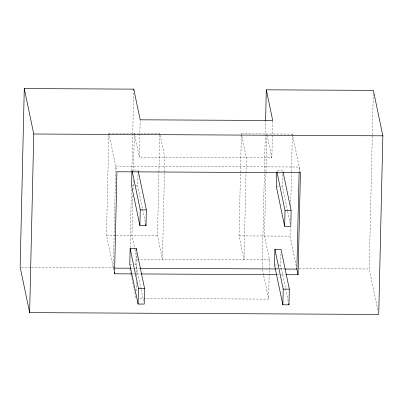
<?xml version="1.0" encoding="UTF-8"?>
<svg xmlns="http://www.w3.org/2000/svg" width="403" height="403" viewBox="0 0 403 403"><rect width="100%" height="100%" fill="white"/><g stroke="black" fill="none" stroke-linecap="round" stroke-linejoin="round"><path stroke-width="0.3" stroke-dasharray="2.02 1.51" d="M113.787 270.131L106.488 235.186L108.845 133.141L159.82 133.408L164.802 157.261L164.459 172.288M113.369 268.131L115.726 166.086L299.243 167.033L299.127 172.046M130.109 247.628L131.474 188.508M131.882 170.897L132.723 134.421M132.738 133.791L133.685 92.907M132.899 195.254L131.977 235.322L134.788 248.777M133.03 189.617L133.247 180.227M133.453 171.461L134.275 135.781M134.29 135.151L134.335 133.272L134.718 135.111M141 288.79L135.892 264.323L136.154 253.019M145.241 221.912L137.705 185.823L138.007 172.64M138.022 172.01L138.068 170.126L131.947 170.096M136.224 290.946L136.426 282.226M136.572 275.995L136.96 259.174L134.914 249.386M272.7 121.117L271.854 157.815L139.317 157.13L140.163 120.426M164.444 172.912L162.449 259.305L157.462 235.453L158.908 172.847M158.923 172.222L159.82 133.408M241.896 136.274L246.364 157.684L244.011 259.728L239.024 235.876L241.382 133.831L292.356 134.093L300.426 172.716M262.197 267.809L264.403 172.212M264.418 171.582L265.582 121.268M265.99 172.152L264.514 236.007L269.496 259.859L268.589 299.112L139.196 298.442M266.005 171.522L266.872 133.962L271.854 157.815M288.2 301.162L280.664 265.073L280.951 252.515M287.586 211.041L282.473 186.574L282.75 174.645M296.245 266.03L290.004 236.138L290.205 227.373M290.709 205.465L291.475 172.282M291.49 171.658L292.356 134.093M377.828 310.134L369.234 268.992L373.284 93.521M282.835 170.877L276.72 170.842L276.977 172.066M131.585 185.793L137.705 185.823M276.357 186.544L278.805 186.554M281.254 186.569L282.473 186.574M106.488 235.186L115.928 235.236M116.437 235.241L157.462 235.453M239.024 235.876L290.004 236.138M136.96 259.174L269.496 259.859M129.771 264.292L132.219 264.303M134.667 264.318L135.892 264.323M274.544 265.038L280.664 265.073M21.409 267.194L30.85 267.239M31.479 267.244L113.913 267.673M275.954 268.509L279.088 268.529M279.712 268.529L284.095 268.554M299.117 268.63L369.234 268.992M131.595 268.227L139.765 268.267M276.146 268.972L284.317 269.018M132.783 273.904L140.325 273.944M277.329 274.655L280.473 274.67M281.103 274.675L285.5 274.695M287.712 211.656L290.14 223.277M241.382 133.831L241.765 135.665M262.439 269.667L263.592 275.189M263.723 275.798L268.589 299.112M134.844 135.72L139.317 157.13M108.845 133.141L116.915 171.764M141.131 289.399L143.559 301.021M129.902 268.977L131.056 274.498M131.182 275.113L136.053 298.421"/><path stroke-width="0.6" d="M266.307 89.824L272.715 120.492L140.179 119.807L133.771 89.134L24.276 88.569L20.15 267.184L29.641 312.622L378.724 314.431L382.85 135.816L373.359 90.378L266.307 89.824L265.597 120.638M29.641 312.622L33.766 134.008L24.276 88.569M132.154 273.904L114.558 273.808L116.915 171.764L300.426 172.716L298.069 274.76L286.13 274.7M130.134 248.591L129.771 264.292L138.078 304.048L144.198 304.079L144.561 288.382L136.254 248.621L130.134 248.591L138.441 288.352L138.078 304.048M131.922 171.351L131.585 185.793L139.891 225.554L146.007 225.584L146.37 209.882L138.32 171.351M133.741 90.393L133.771 89.134M136.224 249.88L136.254 248.621M139.891 225.554L140.254 209.852L132.204 171.315M274.906 249.341L274.544 265.038L282.851 304.799L288.966 304.829L289.329 289.132L281.027 249.371L274.906 249.341L283.213 289.097L282.851 304.799M276.69 172.101L276.357 186.544L284.664 226.3L290.78 226.335L291.142 210.633L283.092 172.101M284.664 226.3L285.027 210.603L276.977 172.066M299.112 172.67L296.885 269.083L284.941 269.018M33.766 134.008L382.85 135.816M140.254 209.852L146.37 209.882M285.027 210.603L291.142 210.633M114.628 268.136L130.97 268.222M139.765 268.267L275.516 268.972M140.954 273.949L276.705 274.65M138.441 288.352L144.561 288.382M283.213 289.097L289.329 289.132M296.789 268.63L298.069 274.76M288.714 303.605L288.966 304.829M145.624 223.751L146.007 225.584M114.301 272.584L114.558 273.808"/></g></svg>
